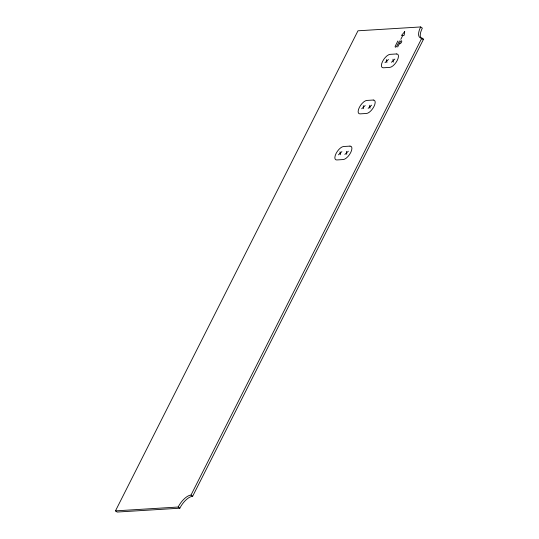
<?xml version="1.0" encoding="UTF-8"?>
<svg xmlns="http://www.w3.org/2000/svg" width="539" height="539" viewBox="0 0 539 539"><rect width="100%" height="100%" fill="white"/><g stroke="black" fill="none" stroke-linecap="round" stroke-linejoin="round"><path stroke-width="0.81" d="M420.669 26.95A13.502 5.801 -54.8 0 0 421.869 38.04L423.526 39.212L192.659 496.251A13.502 5.801 -54.8 0 0 179.824 508.203L117.131 512.05L115.474 510.878L357.977 30.797L420.669 26.95L422.333 28.122A13.502 5.801 -54.8 0 0 420.912 38.06M397.849 41.004L395.383 45.882A1.556 0.667 -54.8 0 0 395.518 47.162A1.556 0.667 -54.8 0 0 397 45.788L399.466 40.903M400.821 39.334L402.795 35.419M397.661 46.967L400.403 41.543A0.842 0.364 -54.8 0 1 401.205 40.796L401.339 40.789A1.738 0.748 -54.8 0 1 401.494 42.21A1.738 0.748 -54.8 0 1 399.844 43.747L399.365 43.78M115.474 510.878L178.166 507.031A13.502 5.801 -54.8 0 1 191.001 495.078L421.869 38.04M384.994 62.679L388.451 59.465M391.429 62.288L394.885 59.068M361.716 108.763L365.172 105.543M368.15 108.366L371.607 105.145M338.445 154.841L341.894 151.621M344.872 154.444L348.329 151.23M191.001 495.078L192.659 496.251M178.166 507.031L179.824 508.203M392.992 59.182L393.315 62.167M386.564 59.58L386.887 62.564M369.714 105.267L370.037 108.251M363.286 105.657L363.609 108.642M346.442 151.344L346.759 154.329M340.008 151.742L340.331 154.727M423.526 39.212A13.502 5.801 -54.8 0 1 421.902 38.929M404.701 31.653L404.122 35.338L401.474 35.5L404.701 31.653M396.549 53.954L390.121 54.351A7.876 3.382 -54.8 0 0 382.629 61.325A7.876 3.382 -54.8 0 0 383.33 67.793L389.758 67.395A7.876 3.382 -54.8 0 0 397.243 60.422A7.876 3.382 -54.8 0 0 396.549 53.954M373.271 100.038L366.843 100.429A7.876 3.382 -54.8 0 0 359.358 107.402A7.876 3.382 -54.8 0 0 360.052 113.87L366.48 113.48A7.876 3.382 -54.8 0 0 373.972 106.506A7.876 3.382 -54.8 0 0 373.271 100.038M349.993 146.116L343.565 146.514A7.876 3.382 -54.8 0 0 336.08 153.48A7.876 3.382 -54.8 0 0 336.774 159.955L343.208 159.557A7.876 3.382 -54.8 0 0 350.694 152.584A7.876 3.382 -54.8 0 0 349.993 146.116"/></g></svg>
